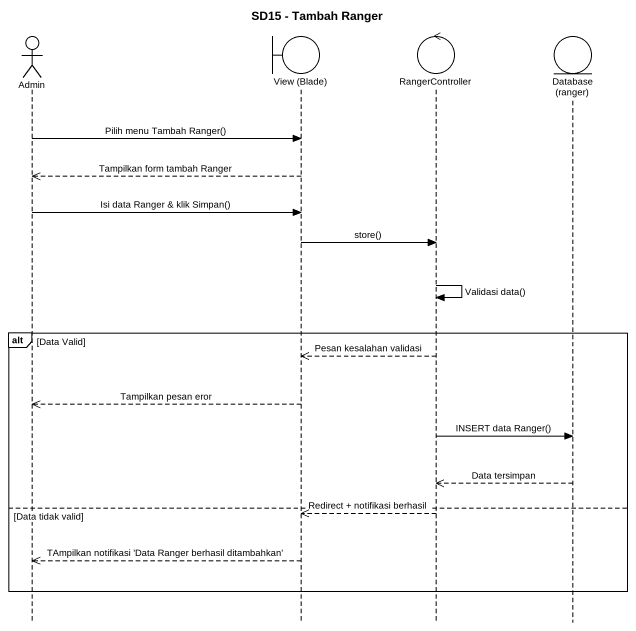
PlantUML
@startuml
title SD15 - Tambah Ranger
hide footbox
actor Admin
boundary "View (Blade)" as View_Blade
control RangerController
entity "Database (ranger)" as Database_ranger

Admin -> View_Blade : Pilih menu Tambah Ranger()
View_Blade -->> Admin : Tampilkan form tambah Ranger
Admin -> View_Blade : Isi data Ranger & klik Simpan()
View_Blade -> RangerController : store()
RangerController -> RangerController : Validasi data()
alt Data Valid
  RangerController -->> View_Blade : Pesan kesalahan validasi
  View_Blade -->> Admin : Tampilkan pesan eror
  RangerController -> Database_ranger : INSERT data Ranger()
  Database_ranger -->> RangerController : Data tersimpan
else Data tidak valid
  RangerController -->> View_Blade : Redirect + notifikasi berhasil
  View_Blade -->> Admin : TAmpilkan notifikasi 'Data Ranger berhasil ditambahkan'
end
@enduml
